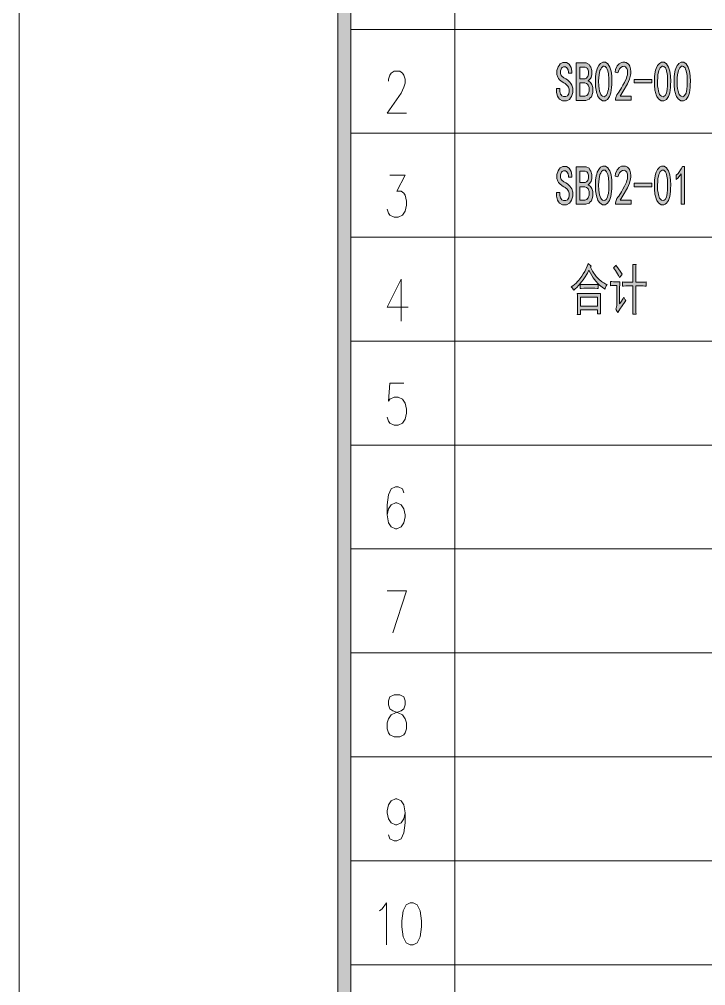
# Model space of a CAD drawing. Header units: millimetres. Extents: x 0 to 207, y 0 to 293.
# Drawn here: x 0 to 52, y 147.4 to 220.7 of the extents above; entities that cross this region are included whole.
import ezdxf

# ---------------------------------------------------------------- set-up
doc = ezdxf.new("R2010")
doc.units = ezdxf.units.MM

msp = doc.modelspace()

# ---------------------------------------------------------------- hatches: boundary and pattern name
h = msp.add_hatch(color=0)
h.dxf.hatch_style = 2
h.paths.add_polyline_path([(24.140583, 288.208861), (25.124833, 287.224611), (25.124833, 5.418667), (24.140583, 4.434417)])
h = msp.add_hatch(color=0)
h.dxf.hatch_style = 2
h.paths.add_polyline_path([(41.962917, 215.384944), (41.962917, 215.194444), (41.87825, 214.891056), (41.793583, 214.778167), (41.708917, 214.665278), (41.479611, 214.552389), (41.334972, 214.552389), (41.190333, 214.552389), (40.961028, 214.668806), (40.879889, 214.785222), (40.79875, 214.901639), (40.717611, 215.194444), (40.717611, 215.367306), (40.717611, 215.483722), (40.985722, 215.483722), (40.985722, 215.384944), (40.985722, 215.257944), (41.038639, 215.067444), (41.091556, 215.000417), (41.140944, 214.936917), (41.264417, 214.869889), (41.334972, 214.869889), (41.426694, 214.869889), (41.564278, 214.940444), (41.606611, 215.011), (41.652472, 215.081556), (41.694806, 215.250889), (41.694806, 215.349667), (41.694806, 215.434333), (41.641889, 215.586028), (41.588972, 215.656583), (41.539583, 215.727139), (41.387889, 215.857667), (41.289111, 215.914111), (41.148, 215.991722), (40.946917, 216.157528), (40.886944, 216.245722), (40.826972, 216.337444), (40.763472, 216.556167), (40.763472, 216.679639), (40.763472, 216.8525), (40.848139, 217.134722), (40.932806, 217.244083), (41.017472, 217.349917), (41.218556, 217.459278), (41.334972, 217.459278), (41.486667, 217.459278), (41.701861, 217.332278), (41.768889, 217.20175), (41.835917, 217.07475), (41.902944, 216.796056), (41.902944, 216.644361), (41.638361, 216.644361), (41.641889, 216.736083), (41.606611, 216.901889), (41.567806, 216.9795), (41.525472, 217.053583), (41.409056, 217.127667), (41.334972, 217.127667), (41.264417, 217.127667), (41.155056, 217.07475), (41.112722, 217.018306), (41.073917, 216.965389), (41.031583, 216.82075), (41.031583, 216.729028), (41.031583, 216.654944), (41.063333, 216.524417), (41.095083, 216.4715), (41.126833, 216.418583), (41.292639, 216.288056), (41.426694, 216.213972), (41.553694, 216.139889), (41.75125, 215.959972), (41.821806, 215.857667), (41.892361, 215.751833), (41.962917, 215.515472)])
h = msp.add_hatch(color=0)
h.paths.add_polyline_path([(43.472806, 215.434333), (43.472806, 215.194444), (43.381083, 214.859306), (43.285833, 214.771111), (43.194111, 214.679389), (42.954222, 214.587667), (42.809583, 214.587667), (42.231028, 214.587667), (42.231028, 217.427528), (42.834278, 217.427528), (42.978917, 217.427528), (43.197639, 217.318167), (43.268194, 217.208806), (43.342278, 217.102972), (43.416361, 216.845444), (43.416361, 216.697278), (43.416361, 216.545583), (43.366972, 216.326861), (43.317583, 216.256306), (43.268194, 216.18575), (43.165889, 216.0905), (43.112972, 216.065806), (43.183528, 216.041111), (43.307, 215.935278), (43.363444, 215.857667), (43.416361, 215.780056), (43.472806, 215.568389)])
h.paths.add_polyline_path([(43.194111, 215.434333), (43.194111, 215.568389), (43.134139, 215.751833), (43.070639, 215.808278), (43.010667, 215.861194), (42.873083, 215.914111), (42.799, 215.914111), (42.495611, 215.914111), (42.495611, 214.901639), (42.763722, 214.901639), (42.869556, 214.901639), (43.028306, 214.961611), (43.08475, 215.018056), (43.137667, 215.078028), (43.194111, 215.282639)])
h.paths.add_polyline_path([(43.14825, 216.697278), (43.14825, 216.803111), (43.102389, 216.961861), (43.060056, 217.01125), (43.017722, 217.060639), (42.908361, 217.110028), (42.844861, 217.110028), (42.495611, 217.110028), (42.495611, 216.231611), (42.834278, 216.231611), (42.897778, 216.231611), (43.007139, 216.284528), (43.053, 216.337444), (43.102389, 216.393889), (43.14825, 216.570278)])
h = msp.add_hatch(color=0)
h.paths.add_polyline_path([(43.695056, 216.189278), (43.698583, 216.408), (43.744444, 216.75725), (43.779722, 216.887778), (43.818528, 217.014778), (43.927889, 217.226444), (43.994917, 217.311111), (44.065472, 217.39225), (44.238333, 217.476917), (44.340639, 217.476917), (44.439417, 217.476917), (44.619333, 217.356972), (44.693417, 217.237028), (44.7675, 217.113556), (44.866278, 216.813694), (44.890972, 216.63025), (44.915667, 216.446806), (44.929778, 216.027), (44.919194, 215.790639), (44.912139, 215.554278), (44.852167, 215.16975), (44.802778, 215.018056), (44.753389, 214.869889), (44.605222, 214.66175), (44.506444, 214.605306), (44.407667, 214.545333), (44.210111, 214.559444), (44.111333, 214.63), (44.012556, 214.700556), (43.874972, 214.887528), (43.832639, 215.000417), (43.793833, 215.116833), (43.733861, 215.363778), (43.716222, 215.490778), (43.698583, 215.621306), (43.688, 215.970556)])
h.paths.add_polyline_path([(43.938472, 216.288056), (43.920833, 216.062278), (43.931417, 215.653056), (43.959639, 215.476667), (43.991389, 215.29675), (44.086639, 215.04275), (44.153667, 214.968667), (44.220694, 214.894583), (44.35475, 214.866361), (44.425306, 214.912222), (44.495861, 214.958083), (44.598167, 215.138), (44.629917, 215.275583), (44.661667, 215.413167), (44.693417, 215.713028), (44.693417, 215.875306), (44.693417, 216.034056), (44.686361, 216.330389), (44.675778, 216.464444), (44.668722, 216.594972), (44.615806, 216.838389), (44.569944, 216.944222), (44.527611, 217.053583), (44.411194, 217.166472), (44.340639, 217.17), (44.266556, 217.173528), (44.139556, 217.067694), (44.083111, 216.961861), (44.026667, 216.8525), (43.956111, 216.517361)])
h = msp.add_hatch(color=0)
h.dxf.hatch_style = 2
h.paths.add_polyline_path([(45.215528, 214.668806), (45.222583, 214.795806), (45.303722, 215.018056), (45.377806, 215.116833), (45.455417, 215.219139), (45.645917, 215.529583), (45.762333, 215.74125), (45.87875, 215.952917), (46.030444, 216.281), (46.065722, 216.397417), (46.101, 216.513833), (46.125694, 216.711389), (46.118639, 216.796056), (46.108056, 216.877194), (46.055139, 217.014778), (46.00575, 217.067694), (45.959889, 217.124139), (45.854056, 217.17), (45.790556, 217.159417), (45.730583, 217.152361), (45.614167, 217.085333), (45.557722, 217.028889), (45.504806, 216.968917), (45.420139, 216.796056), (45.391917, 216.679639), (45.169667, 216.729028), (45.215528, 216.919528), (45.335472, 217.198222), (45.409556, 217.286417), (45.480111, 217.371083), (45.652972, 217.466333), (45.75175, 217.476917), (45.808194, 217.483972), (45.914028, 217.480444), (45.959889, 217.466333), (46.00575, 217.45575), (46.104528, 217.395778), (46.153917, 217.349917), (46.203306, 217.307583), (46.284444, 217.17), (46.316194, 217.078278), (46.347944, 216.986556), (46.369111, 216.767833), (46.362056, 216.637306), (46.351472, 216.510306), (46.263278, 216.203389), (46.182139, 216.023472), (46.101, 215.843556), (45.787028, 215.282639), (45.554194, 214.901639), (46.390278, 214.901639), (46.390278, 214.605306), (45.215528, 214.605306)])
h = msp.add_hatch(color=0)
h.paths.add_polyline_path([(48.157694, 216.189278), (48.161222, 216.408), (48.207083, 216.75725), (48.245889, 216.887778), (48.281167, 217.014778), (48.390528, 217.226444), (48.461083, 217.311111), (48.528111, 217.39225), (48.700972, 217.476917), (48.803278, 217.476917), (48.905583, 217.476917), (49.081972, 217.356972), (49.156056, 217.237028), (49.233667, 217.113556), (49.332444, 216.813694), (49.353611, 216.63025), (49.378306, 216.446806), (49.392417, 216.027), (49.381833, 215.790639), (49.374778, 215.554278), (49.314806, 215.16975), (49.265417, 215.018056), (49.216028, 214.869889), (49.067861, 214.66175), (48.969083, 214.605306), (48.870306, 214.545333), (48.67275, 214.559444), (48.573972, 214.63), (48.475194, 214.700556), (48.337611, 214.887528), (48.295278, 215.000417), (48.256472, 215.116833), (48.1965, 215.363778), (48.178861, 215.490778), (48.161222, 215.621306), (48.150639, 215.970556)])
h.paths.add_polyline_path([(48.401111, 216.288056), (48.383472, 216.062278), (48.394056, 215.653056), (48.425806, 215.476667), (48.454028, 215.29675), (48.549278, 215.04275), (48.616306, 214.968667), (48.683333, 214.894583), (48.820917, 214.866361), (48.887944, 214.912222), (48.9585, 214.958083), (49.060806, 215.138), (49.092556, 215.275583), (49.124306, 215.413167), (49.156056, 215.713028), (49.156056, 215.875306), (49.156056, 216.034056), (49.149, 216.330389), (49.138417, 216.464444), (49.131361, 216.594972), (49.078444, 216.838389), (49.036111, 216.944222), (48.99025, 217.053583), (48.873833, 217.166472), (48.803278, 217.17), (48.729194, 217.173528), (48.602194, 217.067694), (48.54575, 216.961861), (48.492833, 216.8525), (48.41875, 216.517361)])
h = msp.add_hatch(color=0)
h.paths.add_polyline_path([(49.646417, 216.189278), (49.649944, 216.408), (49.695806, 216.75725), (49.731083, 216.887778), (49.769889, 217.014778), (49.875722, 217.226444), (49.946278, 217.311111), (50.016833, 217.39225), (50.189694, 217.476917), (50.288472, 217.476917), (50.390778, 217.476917), (50.570694, 217.356972), (50.644778, 217.237028), (50.718861, 217.113556), (50.817639, 216.813694), (50.842333, 216.63025), (50.867028, 216.446806), (50.881139, 216.027), (50.870556, 215.790639), (50.8635, 215.554278), (50.803528, 215.16975), (50.754139, 215.018056), (50.70475, 214.869889), (50.556583, 214.66175), (50.457806, 214.605306), (50.359028, 214.545333), (50.161472, 214.559444), (50.062694, 214.63), (49.963917, 214.700556), (49.826333, 214.887528), (49.784, 215.000417), (49.745194, 215.116833), (49.685222, 215.363778), (49.667583, 215.490778), (49.649944, 215.621306), (49.639361, 215.970556)])
h.paths.add_polyline_path([(49.889833, 216.288056), (49.872194, 216.062278), (49.882778, 215.653056), (49.911, 215.476667), (49.94275, 215.29675), (50.038, 215.04275), (50.105028, 214.968667), (50.172056, 214.894583), (50.306111, 214.866361), (50.376667, 214.912222), (50.447222, 214.958083), (50.549528, 215.138), (50.581278, 215.275583), (50.613028, 215.413167), (50.644778, 215.713028), (50.644778, 215.875306), (50.644778, 216.034056), (50.634194, 216.330389), (50.627139, 216.464444), (50.620083, 216.594972), (50.567167, 216.838389), (50.521306, 216.944222), (50.478972, 217.053583), (50.362556, 217.166472), (50.288472, 217.17), (50.217917, 217.173528), (50.090917, 217.067694), (50.034472, 216.961861), (49.978028, 216.8525), (49.907472, 216.517361)])
h = msp.add_hatch(color=0)
h.dxf.hatch_style = 2
h.paths.add_polyline_path([(47.949556, 215.914111), (46.623111, 215.914111), (46.623111, 216.182222), (47.949556, 216.182222)])
h = msp.add_hatch(color=0)
h.dxf.hatch_style = 2
h.paths.add_polyline_path([(41.962917, 207.500361), (41.962917, 207.309861), (41.87825, 207.006472), (41.793583, 206.893583), (41.708917, 206.784222), (41.479611, 206.671333), (41.334972, 206.671333), (41.190333, 206.671333), (40.961028, 206.78775), (40.879889, 206.904167), (40.79875, 207.020583), (40.717611, 207.309861), (40.717611, 207.48625), (40.717611, 207.602667), (40.985722, 207.602667), (40.985722, 207.500361), (40.985722, 207.376889), (41.038639, 207.186389), (41.091556, 207.119361), (41.140944, 207.052333), (41.264417, 206.985306), (41.334972, 206.985306), (41.426694, 206.985306), (41.564278, 207.055861), (41.606611, 207.126417), (41.652472, 207.196972), (41.694806, 207.369833), (41.694806, 207.468611), (41.694806, 207.54975), (41.641889, 207.704972), (41.588972, 207.775528), (41.539583, 207.846083), (41.387889, 207.973083), (41.289111, 208.033056), (41.148, 208.107139), (40.946917, 208.272944), (40.886944, 208.364667), (40.826972, 208.456389), (40.763472, 208.671583), (40.763472, 208.795056), (40.763472, 208.971444), (40.848139, 209.253667), (40.932806, 209.3595), (41.017472, 209.468861), (41.218556, 209.578222), (41.334972, 209.578222), (41.486667, 209.578222), (41.701861, 209.447694), (41.768889, 209.320694), (41.835917, 209.190167), (41.902944, 208.911472), (41.902944, 208.763306), (41.638361, 208.763306), (41.641889, 208.855028), (41.606611, 209.020833), (41.567806, 209.094917), (41.525472, 209.169), (41.409056, 209.243083), (41.334972, 209.243083), (41.264417, 209.243083), (41.155056, 209.190167), (41.112722, 209.13725), (41.073917, 209.084333), (41.031583, 208.936167), (41.031583, 208.847972), (41.031583, 208.770361), (41.063333, 208.643361), (41.095083, 208.590444), (41.126833, 208.534), (41.292639, 208.407), (41.426694, 208.332917), (41.553694, 208.255306), (41.75125, 208.078917), (41.821806, 207.973083), (41.892361, 207.870778), (41.962917, 207.634417)])
h = msp.add_hatch(color=0)
h.paths.add_polyline_path([(43.472806, 207.54975), (43.472806, 207.309861), (43.381083, 206.97825), (43.285833, 206.886528), (43.194111, 206.794806), (42.954222, 206.703083), (42.809583, 206.703083), (42.231028, 206.703083), (42.231028, 209.542944), (42.834278, 209.542944), (42.978917, 209.542944), (43.197639, 209.437111), (43.268194, 209.32775), (43.342278, 209.218389), (43.416361, 208.960861), (43.416361, 208.812694), (43.416361, 208.664528), (43.366972, 208.442278), (43.317583, 208.371722), (43.268194, 208.301167), (43.165889, 208.205917), (43.112972, 208.181222), (43.183528, 208.156528), (43.307, 208.054222), (43.363444, 207.973083), (43.416361, 207.895472), (43.472806, 207.683806)])
h.paths.add_polyline_path([(43.194111, 207.54975), (43.194111, 207.683806), (43.134139, 207.870778), (43.070639, 207.923694), (43.010667, 207.980139), (42.873083, 208.033056), (42.799, 208.033056), (42.495611, 208.033056), (42.495611, 207.020583), (42.763722, 207.020583), (42.869556, 207.020583), (43.028306, 207.077028), (43.08475, 207.137), (43.137667, 207.193444), (43.194111, 207.401583)])
h.paths.add_polyline_path([(43.14825, 208.812694), (43.14825, 208.922056), (43.102389, 209.077278), (43.060056, 209.130194), (43.017722, 209.179583), (42.908361, 209.228972), (42.844861, 209.228972), (42.495611, 209.228972), (42.495611, 208.347028), (42.834278, 208.347028), (42.897778, 208.347028), (43.007139, 208.403472), (43.053, 208.456389), (43.102389, 208.509306), (43.14825, 208.689222)])
h = msp.add_hatch(color=0)
h.paths.add_polyline_path([(43.695056, 208.308222), (43.698583, 208.526944), (43.744444, 208.876194), (43.779722, 209.003194), (43.818528, 209.133722), (43.927889, 209.345389), (43.994917, 209.426528), (44.065472, 209.511194), (44.238333, 209.592333), (44.340639, 209.592333), (44.439417, 209.592333), (44.619333, 209.472389), (44.693417, 209.352444), (44.7675, 209.2325), (44.866278, 208.929111), (44.890972, 208.745667), (44.915667, 208.56575), (44.929778, 208.145944), (44.919194, 207.909583), (44.912139, 207.673222), (44.852167, 207.285167), (44.802778, 207.137), (44.753389, 206.985306), (44.605222, 206.780694), (44.506444, 206.720722), (44.407667, 206.664278), (44.210111, 206.674861), (44.111333, 206.745417), (44.012556, 206.815972), (43.874972, 207.002944), (43.832639, 207.119361), (43.793833, 207.235778), (43.733861, 207.479194), (43.716222, 207.609722), (43.698583, 207.736722), (43.688, 208.085972)])
h.paths.add_polyline_path([(43.938472, 208.407), (43.920833, 208.177694), (43.931417, 207.772), (43.959639, 207.592083), (43.991389, 207.415694), (44.086639, 207.161694), (44.153667, 207.087611), (44.220694, 207.01), (44.35475, 206.981778), (44.425306, 207.027639), (44.495861, 207.0735), (44.598167, 207.256944), (44.629917, 207.394528), (44.661667, 207.532111), (44.693417, 207.828444), (44.693417, 207.990722), (44.693417, 208.153), (44.686361, 208.449333), (44.675778, 208.579861), (44.668722, 208.713917), (44.615806, 208.953806), (44.569944, 209.063167), (44.527611, 209.169), (44.411194, 209.281889), (44.340639, 209.285417), (44.266556, 209.288944), (44.139556, 209.186639), (44.083111, 209.077278), (44.026667, 208.971444), (43.956111, 208.636306)])
h = msp.add_hatch(color=0)
h.dxf.hatch_style = 2
h.paths.add_polyline_path([(45.215528, 206.78775), (45.222583, 206.911222), (45.303722, 207.137), (45.377806, 207.235778), (45.455417, 207.334556), (45.645917, 207.645), (45.762333, 207.856667), (45.87875, 208.068333), (46.030444, 208.396417), (46.065722, 208.512833), (46.101, 208.62925), (46.125694, 208.830333), (46.118639, 208.911472), (46.108056, 208.996139), (46.055139, 209.133722), (46.00575, 209.186639), (45.959889, 209.239556), (45.854056, 209.285417), (45.790556, 209.278361), (45.730583, 209.271306), (45.614167, 209.204278), (45.557722, 209.144306), (45.504806, 209.087861), (45.420139, 208.911472), (45.391917, 208.795056), (45.169667, 208.847972), (45.215528, 209.038472), (45.335472, 209.313639), (45.409556, 209.401833), (45.480111, 209.490028), (45.652972, 209.585278), (45.75175, 209.592333), (45.808194, 209.602917), (45.914028, 209.599389), (45.959889, 209.585278), (46.00575, 209.571167), (46.104528, 209.514722), (46.153917, 209.468861), (46.203306, 209.423), (46.284444, 209.285417), (46.316194, 209.193694), (46.347944, 209.101972), (46.369111, 208.88325), (46.362056, 208.75625), (46.351472, 208.625722), (46.263278, 208.318806), (46.182139, 208.138889), (46.101, 207.9625), (45.787028, 207.401583), (45.554194, 207.020583), (46.390278, 207.020583), (46.390278, 206.720722), (45.215528, 206.720722)])
h = msp.add_hatch(color=0)
h.paths.add_polyline_path([(48.157694, 208.308222), (48.161222, 208.526944), (48.207083, 208.876194), (48.245889, 209.003194), (48.281167, 209.133722), (48.390528, 209.345389), (48.461083, 209.426528), (48.528111, 209.511194), (48.700972, 209.592333), (48.803278, 209.592333), (48.905583, 209.592333), (49.081972, 209.472389), (49.156056, 209.352444), (49.233667, 209.2325), (49.332444, 208.929111), (49.353611, 208.745667), (49.378306, 208.56575), (49.392417, 208.145944), (49.381833, 207.909583), (49.374778, 207.673222), (49.314806, 207.285167), (49.265417, 207.137), (49.216028, 206.985306), (49.067861, 206.780694), (48.969083, 206.720722), (48.870306, 206.664278), (48.67275, 206.674861), (48.573972, 206.745417), (48.475194, 206.815972), (48.337611, 207.002944), (48.295278, 207.119361), (48.256472, 207.235778), (48.1965, 207.479194), (48.178861, 207.609722), (48.161222, 207.736722), (48.150639, 208.085972)])
h.paths.add_polyline_path([(48.401111, 208.407), (48.383472, 208.177694), (48.394056, 207.772), (48.425806, 207.592083), (48.454028, 207.415694), (48.549278, 207.161694), (48.616306, 207.087611), (48.683333, 207.01), (48.820917, 206.981778), (48.887944, 207.027639), (48.9585, 207.0735), (49.060806, 207.256944), (49.092556, 207.394528), (49.124306, 207.532111), (49.156056, 207.828444), (49.156056, 207.990722), (49.156056, 208.153), (49.149, 208.449333), (49.138417, 208.579861), (49.131361, 208.713917), (49.078444, 208.953806), (49.036111, 209.063167), (48.99025, 209.169), (48.873833, 209.281889), (48.803278, 209.285417), (48.729194, 209.288944), (48.602194, 209.186639), (48.54575, 209.077278), (48.492833, 208.971444), (48.41875, 208.636306)])
h = msp.add_hatch(color=0)
h.dxf.hatch_style = 2
h.paths.add_polyline_path([(50.189694, 209.013778), (50.115611, 208.904417), (49.925111, 208.696278), (49.808694, 208.5975), (49.808694, 208.911472), (49.953333, 209.052583), (50.189694, 209.387722), (50.284944, 209.578222), (50.422528, 209.578222), (50.422528, 206.720722), (50.189694, 206.720722)])
h = msp.add_hatch(color=0)
h.dxf.hatch_style = 2
h.paths.add_polyline_path([(47.949556, 208.033056), (46.623111, 208.033056), (46.623111, 208.297639), (47.949556, 208.297639)])
h = msp.add_hatch(color=0)
h.dxf.hatch_style = 2
h.paths.add_polyline_path([(43.296417, 201.926472), (43.46575, 201.637194), (43.737389, 201.238556), (43.843222, 201.129194), (43.945528, 201.023361), (44.139556, 200.854028), (44.22775, 200.797583), (44.312417, 200.741139), (44.48175, 200.649417), (44.562889, 200.614139), (44.506444, 200.522417), (44.428833, 200.349556), (44.411194, 200.264889), (44.294778, 200.3425), (44.086639, 200.497722), (43.994917, 200.582389), (43.899667, 200.663528), (43.712694, 200.875194), (43.617444, 201.005722), (43.518667, 201.132722), (43.303472, 201.4855), (43.18, 201.711278), (43.070639, 201.4855), (42.851917, 201.118611), (42.742556, 200.970444), (42.636722, 200.825806), (42.453278, 200.600028), (42.379194, 200.515361), (42.301583, 200.430694), (42.13225, 200.264889), (42.040528, 200.18375), (42.029944, 200.2155), (41.934694, 200.349556), (41.853556, 200.448333), (41.977028, 200.533), (42.209861, 200.730556), (42.319222, 200.846972), (42.428583, 200.963389), (42.650833, 201.259722), (42.760194, 201.436111), (42.873083, 201.616028), (43.053, 202.000556), (43.123556, 202.208694), (43.187056, 202.15225), (43.303472, 202.060528), (43.352861, 202.02525)])
h = msp.add_hatch(color=0)
h.dxf.hatch_style = 2
h.paths.add_polyline_path([(45.236694, 202.092278), (45.314306, 201.986444), (45.550667, 201.637194), (45.712944, 201.393778), (45.660028, 201.330278), (45.56125, 201.203278), (45.515389, 201.146833), (45.441306, 201.305583), (45.215528, 201.676), (45.063833, 201.894722), (45.102639, 201.933528), (45.190833, 202.035833)])
h = msp.add_hatch(color=0)
h.dxf.hatch_style = 2
h.paths.add_polyline_path([(46.527861, 200.797583), (46.527861, 201.626611), (46.527861, 201.792417), (46.520806, 202.049944), (46.517278, 202.141667), (46.760694, 202.141667), (46.753639, 202.035833), (46.746583, 201.845333), (46.746583, 201.760667), (46.746583, 200.797583), (47.226361, 200.797583), (47.293389, 200.797583), (47.445083, 200.804639), (47.526222, 200.815222), (47.526222, 200.497722), (47.438028, 200.508306), (47.293389, 200.515361), (47.236944, 200.515361), (46.746583, 200.515361), (46.746583, 198.853778), (46.746583, 198.755), (46.753639, 198.515111), (46.760694, 198.374), (46.517278, 198.374), (46.520806, 198.515111), (46.527861, 198.747944), (46.527861, 198.839667), (46.527861, 200.515361), (46.072778, 200.515361), (45.988111, 200.515361), (45.811722, 200.508306), (45.727056, 200.497722), (45.727056, 200.815222), (45.811722, 200.804639), (45.974, 200.797583), (46.051611, 200.797583)])
h = msp.add_hatch(color=0)
h.dxf.hatch_style = 2
h.paths.add_polyline_path([(45.5295, 200.829333), (45.522444, 200.674111), (45.515389, 200.3425), (45.515389, 200.166111), (45.515389, 199.153639), (45.614167, 199.29475), (45.772917, 199.552278), (45.829361, 199.668694), (45.864639, 199.601667), (45.945778, 199.467611), (45.991639, 199.404111), (45.667083, 198.938444), (45.593, 198.829083), (45.444833, 198.613889), (45.377806, 198.504528), (45.335472, 198.582139), (45.261389, 198.712667), (45.226111, 198.772639), (45.264917, 198.839667), (45.300194, 199.037222), (45.296667, 199.171278), (45.296667, 200.547111), (45.137917, 200.547111), (44.905083, 200.540056), (44.831, 200.533), (44.831, 200.846972), (44.922722, 200.839917), (45.049722, 200.829333), (45.085, 200.829333)])
h = msp.add_hatch(color=0)
h.dxf.hatch_style = 2
h.paths.add_polyline_path([(43.550417, 200.614139), (43.645667, 200.614139), (43.807944, 200.624722), (43.8785, 200.631778), (43.8785, 200.317806), (43.800889, 200.324861), (43.645667, 200.331917), (43.564528, 200.331917), (42.911889, 200.331917), (42.791944, 200.331917), (42.594389, 200.324861), (42.516778, 200.317806), (42.516778, 200.631778), (42.626139, 200.624722), (42.823694, 200.614139), (42.911889, 200.614139)])
h = msp.add_hatch(color=0)
h.paths.add_polyline_path([(44.076056, 199.933278), (44.069, 199.852139), (44.061944, 199.467611), (44.061944, 199.171278), (44.061944, 198.871417), (44.069, 198.479833), (44.076056, 198.391639), (43.829111, 198.391639), (43.829111, 198.705611), (42.541472, 198.705611), (42.541472, 198.338722), (42.308639, 198.338722), (42.315694, 198.441028), (42.319222, 198.822028), (42.319222, 199.10425), (42.319222, 199.393528), (42.315694, 199.809806), (42.308639, 199.933278)])
h.paths.add_polyline_path([(43.829111, 198.970194), (43.829111, 199.668694), (42.541472, 199.668694), (42.541472, 198.970194)])

# ---------------------------------------------------------------- linework, layer by layer
at = {"color": 0, "lineweight": 0}
for points in [[(0, 0), (206.918278, 0), (206.918278, 292.643278), (0, 292.643278)], [(24.140583, 288.208861), (25.124833, 287.224611), (25.124833, 5.418667), (24.140583, 4.434417)], [(41.962917, 215.384944), (41.962917, 215.194444), (41.87825, 214.891056), (41.793583, 214.778167), (41.708917, 214.665278), (41.479611, 214.552389), (41.334972, 214.552389), (41.190333, 214.552389), (40.961028, 214.668806), (40.879889, 214.785222), (40.79875, 214.901639), (40.717611, 215.194444), (40.717611, 215.367306), (40.717611, 215.483722), (40.985722, 215.483722), (40.985722, 215.384944), (40.985722, 215.257944), (41.038639, 215.067444), (41.091556, 215.000417), (41.140944, 214.936917), (41.264417, 214.869889), (41.334972, 214.869889), (41.426694, 214.869889), (41.564278, 214.940444), (41.606611, 215.011), (41.652472, 215.081556), (41.694806, 215.250889), (41.694806, 215.349667), (41.694806, 215.434333), (41.641889, 215.586028), (41.588972, 215.656583), (41.539583, 215.727139), (41.387889, 215.857667), (41.289111, 215.914111), (41.148, 215.991722), (40.946917, 216.157528), (40.886944, 216.245722), (40.826972, 216.337444), (40.763472, 216.556167), (40.763472, 216.679639), (40.763472, 216.8525), (40.848139, 217.134722), (40.932806, 217.244083), (41.017472, 217.349917), (41.218556, 217.459278), (41.334972, 217.459278), (41.486667, 217.459278), (41.701861, 217.332278), (41.768889, 217.20175), (41.835917, 217.07475), (41.902944, 216.796056), (41.902944, 216.644361), (41.638361, 216.644361), (41.641889, 216.736083), (41.606611, 216.901889), (41.567806, 216.9795), (41.525472, 217.053583), (41.409056, 217.127667), (41.334972, 217.127667), (41.264417, 217.127667), (41.155056, 217.07475), (41.112722, 217.018306), (41.073917, 216.965389), (41.031583, 216.82075), (41.031583, 216.729028), (41.031583, 216.654944), (41.063333, 216.524417), (41.095083, 216.4715), (41.126833, 216.418583), (41.292639, 216.288056), (41.426694, 216.213972), (41.553694, 216.139889), (41.75125, 215.959972), (41.821806, 215.857667), (41.892361, 215.751833), (41.962917, 215.515472)], [(43.472806, 215.434333), (43.472806, 215.194444), (43.381083, 214.859306), (43.285833, 214.771111), (43.194111, 214.679389), (42.954222, 214.587667), (42.809583, 214.587667), (42.231028, 214.587667), (42.231028, 217.427528), (42.834278, 217.427528), (42.978917, 217.427528), (43.197639, 217.318167), (43.268194, 217.208806), (43.342278, 217.102972), (43.416361, 216.845444), (43.416361, 216.697278), (43.416361, 216.545583), (43.366972, 216.326861), (43.317583, 216.256306), (43.268194, 216.18575), (43.165889, 216.0905), (43.112972, 216.065806), (43.183528, 216.041111), (43.307, 215.935278), (43.363444, 215.857667), (43.416361, 215.780056), (43.472806, 215.568389)], [(43.14825, 216.697278), (43.14825, 216.803111), (43.102389, 216.961861), (43.060056, 217.01125), (43.017722, 217.060639), (42.908361, 217.110028), (42.844861, 217.110028), (42.495611, 217.110028), (42.495611, 216.231611), (42.834278, 216.231611), (42.897778, 216.231611), (43.007139, 216.284528), (43.053, 216.337444), (43.102389, 216.393889), (43.14825, 216.570278)], [(43.695056, 216.189278), (43.698583, 216.408), (43.744444, 216.75725), (43.779722, 216.887778), (43.818528, 217.014778), (43.927889, 217.226444), (43.994917, 217.311111), (44.065472, 217.39225), (44.238333, 217.476917), (44.340639, 217.476917), (44.439417, 217.476917), (44.619333, 217.356972), (44.693417, 217.237028), (44.7675, 217.113556), (44.866278, 216.813694), (44.890972, 216.63025), (44.915667, 216.446806), (44.929778, 216.027), (44.919194, 215.790639), (44.912139, 215.554278), (44.852167, 215.16975), (44.802778, 215.018056), (44.753389, 214.869889), (44.605222, 214.66175), (44.506444, 214.605306), (44.407667, 214.545333), (44.210111, 214.559444), (44.111333, 214.63), (44.012556, 214.700556), (43.874972, 214.887528), (43.832639, 215.000417), (43.793833, 215.116833), (43.733861, 215.363778), (43.716222, 215.490778), (43.698583, 215.621306), (43.688, 215.970556)], [(43.938472, 216.288056), (43.920833, 216.062278), (43.931417, 215.653056), (43.959639, 215.476667), (43.991389, 215.29675), (44.086639, 215.04275), (44.153667, 214.968667), (44.220694, 214.894583), (44.35475, 214.866361), (44.425306, 214.912222), (44.495861, 214.958083), (44.598167, 215.138), (44.629917, 215.275583), (44.661667, 215.413167), (44.693417, 215.713028), (44.693417, 215.875306), (44.693417, 216.034056), (44.686361, 216.330389), (44.675778, 216.464444), (44.668722, 216.594972), (44.615806, 216.838389), (44.569944, 216.944222), (44.527611, 217.053583), (44.411194, 217.166472), (44.340639, 217.17), (44.266556, 217.173528), (44.139556, 217.067694), (44.083111, 216.961861), (44.026667, 216.8525), (43.956111, 216.517361)], [(45.215528, 214.668806), (45.222583, 214.795806), (45.303722, 215.018056), (45.377806, 215.116833), (45.455417, 215.219139), (45.645917, 215.529583), (45.762333, 215.74125), (45.87875, 215.952917), (46.030444, 216.281), (46.065722, 216.397417), (46.101, 216.513833), (46.125694, 216.711389), (46.118639, 216.796056), (46.108056, 216.877194), (46.055139, 217.014778), (46.00575, 217.067694), (45.959889, 217.124139), (45.854056, 217.17), (45.790556, 217.159417), (45.730583, 217.152361), (45.614167, 217.085333), (45.557722, 217.028889), (45.504806, 216.968917), (45.420139, 216.796056), (45.391917, 216.679639), (45.169667, 216.729028), (45.215528, 216.919528), (45.335472, 217.198222), (45.409556, 217.286417), (45.480111, 217.371083), (45.652972, 217.466333), (45.75175, 217.476917), (45.808194, 217.483972), (45.914028, 217.480444), (45.959889, 217.466333), (46.00575, 217.45575), (46.104528, 217.395778), (46.153917, 217.349917), (46.203306, 217.307583), (46.284444, 217.17), (46.316194, 217.078278), (46.347944, 216.986556), (46.369111, 216.767833), (46.362056, 216.637306), (46.351472, 216.510306), (46.263278, 216.203389), (46.182139, 216.023472), (46.101, 215.843556), (45.787028, 215.282639), (45.554194, 214.901639), (46.390278, 214.901639), (46.390278, 214.605306), (45.215528, 214.605306)], [(48.157694, 216.189278), (48.161222, 216.408), (48.207083, 216.75725), (48.245889, 216.887778), (48.281167, 217.014778), (48.390528, 217.226444), (48.461083, 217.311111), (48.528111, 217.39225), (48.700972, 217.476917), (48.803278, 217.476917), (48.905583, 217.476917), (49.081972, 217.356972), (49.156056, 217.237028), (49.233667, 217.113556), (49.332444, 216.813694), (49.353611, 216.63025), (49.378306, 216.446806), (49.392417, 216.027), (49.381833, 215.790639), (49.374778, 215.554278), (49.314806, 215.16975), (49.265417, 215.018056), (49.216028, 214.869889), (49.067861, 214.66175), (48.969083, 214.605306), (48.870306, 214.545333), (48.67275, 214.559444), (48.573972, 214.63), (48.475194, 214.700556), (48.337611, 214.887528), (48.295278, 215.000417), (48.256472, 215.116833), (48.1965, 215.363778), (48.178861, 215.490778), (48.161222, 215.621306), (48.150639, 215.970556)], [(48.401111, 216.288056), (48.383472, 216.062278), (48.394056, 215.653056), (48.425806, 215.476667), (48.454028, 215.29675), (48.549278, 215.04275), (48.616306, 214.968667), (48.683333, 214.894583), (48.820917, 214.866361), (48.887944, 214.912222), (48.9585, 214.958083), (49.060806, 215.138), (49.092556, 215.275583), (49.124306, 215.413167), (49.156056, 215.713028), (49.156056, 215.875306), (49.156056, 216.034056), (49.149, 216.330389), (49.138417, 216.464444), (49.131361, 216.594972), (49.078444, 216.838389), (49.036111, 216.944222), (48.99025, 217.053583), (48.873833, 217.166472), (48.803278, 217.17), (48.729194, 217.173528), (48.602194, 217.067694), (48.54575, 216.961861), (48.492833, 216.8525), (48.41875, 216.517361)], [(49.646417, 216.189278), (49.649944, 216.408), (49.695806, 216.75725), (49.731083, 216.887778), (49.769889, 217.014778), (49.875722, 217.226444), (49.946278, 217.311111), (50.016833, 217.39225), (50.189694, 217.476917), (50.288472, 217.476917), (50.390778, 217.476917), (50.570694, 217.356972), (50.644778, 217.237028), (50.718861, 217.113556), (50.817639, 216.813694), (50.842333, 216.63025), (50.867028, 216.446806), (50.881139, 216.027), (50.870556, 215.790639), (50.8635, 215.554278), (50.803528, 215.16975), (50.754139, 215.018056), (50.70475, 214.869889), (50.556583, 214.66175), (50.457806, 214.605306), (50.359028, 214.545333), (50.161472, 214.559444), (50.062694, 214.63), (49.963917, 214.700556), (49.826333, 214.887528), (49.784, 215.000417), (49.745194, 215.116833), (49.685222, 215.363778), (49.667583, 215.490778), (49.649944, 215.621306), (49.639361, 215.970556)], [(49.889833, 216.288056), (49.872194, 216.062278), (49.882778, 215.653056), (49.911, 215.476667), (49.94275, 215.29675), (50.038, 215.04275), (50.105028, 214.968667), (50.172056, 214.894583), (50.306111, 214.866361), (50.376667, 214.912222), (50.447222, 214.958083), (50.549528, 215.138), (50.581278, 215.275583), (50.613028, 215.413167), (50.644778, 215.713028), (50.644778, 215.875306), (50.644778, 216.034056), (50.634194, 216.330389), (50.627139, 216.464444), (50.620083, 216.594972), (50.567167, 216.838389), (50.521306, 216.944222), (50.478972, 217.053583), (50.362556, 217.166472), (50.288472, 217.17), (50.217917, 217.173528), (50.090917, 217.067694), (50.034472, 216.961861), (49.978028, 216.8525), (49.907472, 216.517361)], [(43.194111, 215.434333), (43.194111, 215.568389), (43.134139, 215.751833), (43.070639, 215.808278), (43.010667, 215.861194), (42.873083, 215.914111), (42.799, 215.914111), (42.495611, 215.914111), (42.495611, 214.901639), (42.763722, 214.901639), (42.869556, 214.901639), (43.028306, 214.961611), (43.08475, 215.018056), (43.137667, 215.078028), (43.194111, 215.282639)], [(47.949556, 215.914111), (46.623111, 215.914111), (46.623111, 216.182222), (47.949556, 216.182222)], [(41.962917, 207.500361), (41.962917, 207.309861), (41.87825, 207.006472), (41.793583, 206.893583), (41.708917, 206.784222), (41.479611, 206.671333), (41.334972, 206.671333), (41.190333, 206.671333), (40.961028, 206.78775), (40.879889, 206.904167), (40.79875, 207.020583), (40.717611, 207.309861), (40.717611, 207.48625), (40.717611, 207.602667), (40.985722, 207.602667), (40.985722, 207.500361), (40.985722, 207.376889), (41.038639, 207.186389), (41.091556, 207.119361), (41.140944, 207.052333), (41.264417, 206.985306), (41.334972, 206.985306), (41.426694, 206.985306), (41.564278, 207.055861), (41.606611, 207.126417), (41.652472, 207.196972), (41.694806, 207.369833), (41.694806, 207.468611), (41.694806, 207.54975), (41.641889, 207.704972), (41.588972, 207.775528), (41.539583, 207.846083), (41.387889, 207.973083), (41.289111, 208.033056), (41.148, 208.107139), (40.946917, 208.272944), (40.886944, 208.364667), (40.826972, 208.456389), (40.763472, 208.671583), (40.763472, 208.795056), (40.763472, 208.971444), (40.848139, 209.253667), (40.932806, 209.3595), (41.017472, 209.468861), (41.218556, 209.578222), (41.334972, 209.578222), (41.486667, 209.578222), (41.701861, 209.447694), (41.768889, 209.320694), (41.835917, 209.190167), (41.902944, 208.911472), (41.902944, 208.763306), (41.638361, 208.763306), (41.641889, 208.855028), (41.606611, 209.020833), (41.567806, 209.094917), (41.525472, 209.169), (41.409056, 209.243083), (41.334972, 209.243083), (41.264417, 209.243083), (41.155056, 209.190167), (41.112722, 209.13725), (41.073917, 209.084333), (41.031583, 208.936167), (41.031583, 208.847972), (41.031583, 208.770361), (41.063333, 208.643361), (41.095083, 208.590444), (41.126833, 208.534), (41.292639, 208.407), (41.426694, 208.332917), (41.553694, 208.255306), (41.75125, 208.078917), (41.821806, 207.973083), (41.892361, 207.870778), (41.962917, 207.634417)], [(43.472806, 207.54975), (43.472806, 207.309861), (43.381083, 206.97825), (43.285833, 206.886528), (43.194111, 206.794806), (42.954222, 206.703083), (42.809583, 206.703083), (42.231028, 206.703083), (42.231028, 209.542944), (42.834278, 209.542944), (42.978917, 209.542944), (43.197639, 209.437111), (43.268194, 209.32775), (43.342278, 209.218389), (43.416361, 208.960861), (43.416361, 208.812694), (43.416361, 208.664528), (43.366972, 208.442278), (43.317583, 208.371722), (43.268194, 208.301167), (43.165889, 208.205917), (43.112972, 208.181222), (43.183528, 208.156528), (43.307, 208.054222), (43.363444, 207.973083), (43.416361, 207.895472), (43.472806, 207.683806)], [(43.14825, 208.812694), (43.14825, 208.922056), (43.102389, 209.077278), (43.060056, 209.130194), (43.017722, 209.179583), (42.908361, 209.228972), (42.844861, 209.228972), (42.495611, 209.228972), (42.495611, 208.347028), (42.834278, 208.347028), (42.897778, 208.347028), (43.007139, 208.403472), (43.053, 208.456389), (43.102389, 208.509306), (43.14825, 208.689222)], [(43.695056, 208.308222), (43.698583, 208.526944), (43.744444, 208.876194), (43.779722, 209.003194), (43.818528, 209.133722), (43.927889, 209.345389), (43.994917, 209.426528), (44.065472, 209.511194), (44.238333, 209.592333), (44.340639, 209.592333), (44.439417, 209.592333), (44.619333, 209.472389), (44.693417, 209.352444), (44.7675, 209.2325), (44.866278, 208.929111), (44.890972, 208.745667), (44.915667, 208.56575), (44.929778, 208.145944), (44.919194, 207.909583), (44.912139, 207.673222), (44.852167, 207.285167), (44.802778, 207.137), (44.753389, 206.985306), (44.605222, 206.780694), (44.506444, 206.720722), (44.407667, 206.664278), (44.210111, 206.674861), (44.111333, 206.745417), (44.012556, 206.815972), (43.874972, 207.002944), (43.832639, 207.119361), (43.793833, 207.235778), (43.733861, 207.479194), (43.716222, 207.609722), (43.698583, 207.736722), (43.688, 208.085972)], [(43.938472, 208.407), (43.920833, 208.177694), (43.931417, 207.772), (43.959639, 207.592083), (43.991389, 207.415694), (44.086639, 207.161694), (44.153667, 207.087611), (44.220694, 207.01), (44.35475, 206.981778), (44.425306, 207.027639), (44.495861, 207.0735), (44.598167, 207.256944), (44.629917, 207.394528), (44.661667, 207.532111), (44.693417, 207.828444), (44.693417, 207.990722), (44.693417, 208.153), (44.686361, 208.449333), (44.675778, 208.579861), (44.668722, 208.713917), (44.615806, 208.953806), (44.569944, 209.063167), (44.527611, 209.169), (44.411194, 209.281889), (44.340639, 209.285417), (44.266556, 209.288944), (44.139556, 209.186639), (44.083111, 209.077278), (44.026667, 208.971444), (43.956111, 208.636306)], [(45.215528, 206.78775), (45.222583, 206.911222), (45.303722, 207.137), (45.377806, 207.235778), (45.455417, 207.334556), (45.645917, 207.645), (45.762333, 207.856667), (45.87875, 208.068333), (46.030444, 208.396417), (46.065722, 208.512833), (46.101, 208.62925), (46.125694, 208.830333), (46.118639, 208.911472), (46.108056, 208.996139), (46.055139, 209.133722), (46.00575, 209.186639), (45.959889, 209.239556), (45.854056, 209.285417), (45.790556, 209.278361), (45.730583, 209.271306), (45.614167, 209.204278), (45.557722, 209.144306), (45.504806, 209.087861), (45.420139, 208.911472), (45.391917, 208.795056), (45.169667, 208.847972), (45.215528, 209.038472), (45.335472, 209.313639), (45.409556, 209.401833), (45.480111, 209.490028), (45.652972, 209.585278), (45.75175, 209.592333), (45.808194, 209.602917), (45.914028, 209.599389), (45.959889, 209.585278), (46.00575, 209.571167), (46.104528, 209.514722), (46.153917, 209.468861), (46.203306, 209.423), (46.284444, 209.285417), (46.316194, 209.193694), (46.347944, 209.101972), (46.369111, 208.88325), (46.362056, 208.75625), (46.351472, 208.625722), (46.263278, 208.318806), (46.182139, 208.138889), (46.101, 207.9625), (45.787028, 207.401583), (45.554194, 207.020583), (46.390278, 207.020583), (46.390278, 206.720722), (45.215528, 206.720722)], [(48.157694, 208.308222), (48.161222, 208.526944), (48.207083, 208.876194), (48.245889, 209.003194), (48.281167, 209.133722), (48.390528, 209.345389), (48.461083, 209.426528), (48.528111, 209.511194), (48.700972, 209.592333), (48.803278, 209.592333), (48.905583, 209.592333), (49.081972, 209.472389), (49.156056, 209.352444), (49.233667, 209.2325), (49.332444, 208.929111), (49.353611, 208.745667), (49.378306, 208.56575), (49.392417, 208.145944), (49.381833, 207.909583), (49.374778, 207.673222), (49.314806, 207.285167), (49.265417, 207.137), (49.216028, 206.985306), (49.067861, 206.780694), (48.969083, 206.720722), (48.870306, 206.664278), (48.67275, 206.674861), (48.573972, 206.745417), (48.475194, 206.815972), (48.337611, 207.002944), (48.295278, 207.119361), (48.256472, 207.235778), (48.1965, 207.479194), (48.178861, 207.609722), (48.161222, 207.736722), (48.150639, 208.085972)], [(48.401111, 208.407), (48.383472, 208.177694), (48.394056, 207.772), (48.425806, 207.592083), (48.454028, 207.415694), (48.549278, 207.161694), (48.616306, 207.087611), (48.683333, 207.01), (48.820917, 206.981778), (48.887944, 207.027639), (48.9585, 207.0735), (49.060806, 207.256944), (49.092556, 207.394528), (49.124306, 207.532111), (49.156056, 207.828444), (49.156056, 207.990722), (49.156056, 208.153), (49.149, 208.449333), (49.138417, 208.579861), (49.131361, 208.713917), (49.078444, 208.953806), (49.036111, 209.063167), (48.99025, 209.169), (48.873833, 209.281889), (48.803278, 209.285417), (48.729194, 209.288944), (48.602194, 209.186639), (48.54575, 209.077278), (48.492833, 208.971444), (48.41875, 208.636306)], [(50.189694, 209.013778), (50.115611, 208.904417), (49.925111, 208.696278), (49.808694, 208.5975), (49.808694, 208.911472), (49.953333, 209.052583), (50.189694, 209.387722), (50.284944, 209.578222), (50.422528, 209.578222), (50.422528, 206.720722), (50.189694, 206.720722)], [(47.949556, 208.033056), (46.623111, 208.033056), (46.623111, 208.297639), (47.949556, 208.297639)], [(43.194111, 207.54975), (43.194111, 207.683806), (43.134139, 207.870778), (43.070639, 207.923694), (43.010667, 207.980139), (42.873083, 208.033056), (42.799, 208.033056), (42.495611, 208.033056), (42.495611, 207.020583), (42.763722, 207.020583), (42.869556, 207.020583), (43.028306, 207.077028), (43.08475, 207.137), (43.137667, 207.193444), (43.194111, 207.401583)], [(43.296417, 201.926472), (43.46575, 201.637194), (43.737389, 201.238556), (43.843222, 201.129194), (43.945528, 201.023361), (44.139556, 200.854028), (44.22775, 200.797583), (44.312417, 200.741139), (44.48175, 200.649417), (44.562889, 200.614139), (44.506444, 200.522417), (44.428833, 200.349556), (44.411194, 200.264889), (44.294778, 200.3425), (44.086639, 200.497722), (43.994917, 200.582389), (43.899667, 200.663528), (43.712694, 200.875194), (43.617444, 201.005722), (43.518667, 201.132722), (43.303472, 201.4855), (43.18, 201.711278), (43.070639, 201.4855), (42.851917, 201.118611), (42.742556, 200.970444), (42.636722, 200.825806), (42.453278, 200.600028), (42.379194, 200.515361), (42.301583, 200.430694), (42.13225, 200.264889), (42.040528, 200.18375), (42.029944, 200.2155), (41.934694, 200.349556), (41.853556, 200.448333), (41.977028, 200.533), (42.209861, 200.730556), (42.319222, 200.846972), (42.428583, 200.963389), (42.650833, 201.259722), (42.760194, 201.436111), (42.873083, 201.616028), (43.053, 202.000556), (43.123556, 202.208694), (43.187056, 202.15225), (43.303472, 202.060528), (43.352861, 202.02525)], [(45.236694, 202.092278), (45.314306, 201.986444), (45.550667, 201.637194), (45.712944, 201.393778), (45.660028, 201.330278), (45.56125, 201.203278), (45.515389, 201.146833), (45.441306, 201.305583), (45.215528, 201.676), (45.063833, 201.894722), (45.102639, 201.933528), (45.190833, 202.035833)], [(46.527861, 200.797583), (46.527861, 201.626611), (46.527861, 201.792417), (46.520806, 202.049944), (46.517278, 202.141667), (46.760694, 202.141667), (46.753639, 202.035833), (46.746583, 201.845333), (46.746583, 201.760667), (46.746583, 200.797583), (47.226361, 200.797583), (47.293389, 200.797583), (47.445083, 200.804639), (47.526222, 200.815222), (47.526222, 200.497722), (47.438028, 200.508306), (47.293389, 200.515361), (47.236944, 200.515361), (46.746583, 200.515361), (46.746583, 198.853778), (46.746583, 198.755), (46.753639, 198.515111), (46.760694, 198.374), (46.517278, 198.374), (46.520806, 198.515111), (46.527861, 198.747944), (46.527861, 198.839667), (46.527861, 200.515361), (46.072778, 200.515361), (45.988111, 200.515361), (45.811722, 200.508306), (45.727056, 200.497722), (45.727056, 200.815222), (45.811722, 200.804639), (45.974, 200.797583), (46.051611, 200.797583)], [(45.5295, 200.829333), (45.522444, 200.674111), (45.515389, 200.3425), (45.515389, 200.166111), (45.515389, 199.153639), (45.614167, 199.29475), (45.772917, 199.552278), (45.829361, 199.668694), (45.864639, 199.601667), (45.945778, 199.467611), (45.991639, 199.404111), (45.667083, 198.938444), (45.593, 198.829083), (45.444833, 198.613889), (45.377806, 198.504528), (45.335472, 198.582139), (45.261389, 198.712667), (45.226111, 198.772639), (45.264917, 198.839667), (45.300194, 199.037222), (45.296667, 199.171278), (45.296667, 200.547111), (45.137917, 200.547111), (44.905083, 200.540056), (44.831, 200.533), (44.831, 200.846972), (44.922722, 200.839917), (45.049722, 200.829333), (45.085, 200.829333)], [(43.550417, 200.614139), (43.645667, 200.614139), (43.807944, 200.624722), (43.8785, 200.631778), (43.8785, 200.317806), (43.800889, 200.324861), (43.645667, 200.331917), (43.564528, 200.331917), (42.911889, 200.331917), (42.791944, 200.331917), (42.594389, 200.324861), (42.516778, 200.317806), (42.516778, 200.631778), (42.626139, 200.624722), (42.823694, 200.614139), (42.911889, 200.614139)], [(44.076056, 199.933278), (44.069, 199.852139), (44.061944, 199.467611), (44.061944, 199.171278), (44.061944, 198.871417), (44.069, 198.479833), (44.076056, 198.391639), (43.829111, 198.391639), (43.829111, 198.705611), (42.541472, 198.705611), (42.541472, 198.338722), (42.308639, 198.338722), (42.315694, 198.441028), (42.319222, 198.822028), (42.319222, 199.10425), (42.319222, 199.393528), (42.315694, 199.809806), (42.308639, 199.933278)], [(43.829111, 198.970194), (43.829111, 199.668694), (42.541472, 199.668694), (42.541472, 198.970194)], [(28.41625, 169.499139), (28.095222, 169.347444), (27.989389, 169.044056), (27.989389, 168.740667), (28.095222, 168.437278), (28.310417, 168.285583), (28.73375, 168.133889), (29.05125, 167.982194), (29.262917, 167.678806), (29.36875, 167.378944), (29.36875, 166.923861), (29.262917, 166.620472), (29.157083, 166.468778), (28.839583, 166.317083), (28.41625, 166.317083), (28.095222, 166.468778), (27.989389, 166.620472), (27.883556, 166.923861), (27.883556, 167.378944), (27.989389, 167.678806), (28.201056, 167.982194), (28.522083, 168.133889), (28.945417, 168.285583), (29.157083, 168.437278), (29.262917, 168.740667), (29.262917, 169.044056), (29.157083, 169.347444), (28.839583, 169.499139)], [(29.640389, 153.7335), (29.322889, 153.581806), (29.111222, 153.126722), (29.005389, 152.36825), (29.005389, 151.916694), (29.111222, 151.158222), (29.322889, 150.703139), (29.640389, 150.551444), (29.852056, 150.551444), (30.169556, 150.703139), (30.38475, 151.158222), (30.490583, 151.916694), (30.490583, 152.36825), (30.38475, 153.126722), (30.169556, 153.581806), (29.852056, 153.7335)]]:
    msp.add_lwpolyline(points, close=True, dxfattribs=at)
for points in [[(33.009417, 242.637028), (33.009417, 15.889111)], [(25.124833, 219.974583), (201.9935, 219.974583)], [(27.989389, 216.037583), (27.989389, 216.189278), (28.095222, 216.492667), (28.201056, 216.644361), (28.41625, 216.796056), (28.839583, 216.796056), (29.05125, 216.644361), (29.157083, 216.492667), (29.262917, 216.189278), (29.262917, 215.885889), (29.157083, 215.5825), (28.945417, 215.127417), (27.883556, 213.610472), (29.36875, 213.610472)], [(25.124833, 212.093528), (201.9935, 212.093528)], [(28.095222, 208.911472), (29.262917, 208.911472), (28.627917, 207.701444), (28.945417, 207.701444), (29.157083, 207.54975), (29.262917, 207.398056), (29.36875, 206.942972), (29.36875, 206.639583), (29.262917, 206.1845), (29.05125, 205.881111), (28.73375, 205.729417), (28.41625, 205.729417), (28.095222, 205.881111), (27.989389, 206.032806), (27.883556, 206.336194)], [(25.124833, 204.208944), (201.9935, 204.208944)], [(28.945417, 201.030417), (27.883556, 198.906694), (29.474583, 198.906694)], [(28.945417, 201.030417), (28.945417, 197.848361)], [(25.124833, 196.327889), (201.9935, 196.327889)], [(29.157083, 193.145833), (28.095222, 193.145833), (27.989389, 191.784111), (28.095222, 191.935806), (28.41625, 192.0875), (28.73375, 192.0875), (29.05125, 191.935806), (29.262917, 191.632417), (29.36875, 191.177333), (29.36875, 190.873944), (29.262917, 190.418861), (29.05125, 190.115472), (28.73375, 189.963778), (28.41625, 189.963778), (28.095222, 190.115472), (27.989389, 190.267167), (27.883556, 190.570556)], [(25.124833, 188.443306), (201.9935, 188.443306)], [(29.157083, 184.809694), (29.05125, 185.113083), (28.73375, 185.264778), (28.522083, 185.264778), (28.201056, 185.113083), (27.989389, 184.658), (27.883556, 183.899528), (27.883556, 183.141056), (27.989389, 182.537806), (28.201056, 182.234417), (28.522083, 182.082722), (28.627917, 182.082722), (28.945417, 182.234417), (29.157083, 182.537806), (29.262917, 182.989361), (29.262917, 183.141056), (29.157083, 183.596139), (28.945417, 183.899528), (28.627917, 184.051222), (28.522083, 184.051222), (28.201056, 183.899528), (27.989389, 183.596139), (27.883556, 183.141056)], [(25.124833, 180.56225), (201.9935, 180.56225)], [(27.883556, 177.383722), (29.36875, 177.383722), (28.310417, 174.198139)], [(25.124833, 172.677667), (201.9935, 172.677667)], [(25.124833, 164.796611), (201.9935, 164.796611)], [(29.262917, 160.556222), (29.157083, 160.101139), (28.945417, 159.79775), (28.627917, 159.646056), (28.522083, 159.646056), (28.201056, 159.79775), (27.989389, 160.101139), (27.883556, 160.556222), (27.883556, 160.707917), (27.989389, 161.163), (28.201056, 161.466389), (28.522083, 161.618083), (28.627917, 161.618083), (28.945417, 161.466389), (29.157083, 161.163), (29.262917, 160.556222), (29.262917, 159.79775), (29.157083, 159.039278), (28.945417, 158.584194), (28.627917, 158.4325), (28.41625, 158.4325), (28.095222, 158.584194), (27.989389, 158.887583)], [(25.124833, 156.915556), (201.9935, 156.915556)], [(27.305, 153.126722), (27.516667, 153.278417), (27.837694, 153.7335), (27.837694, 150.551444)], [(25.124833, 149.030972), (201.9935, 149.030972)]]:
    msp.add_lwpolyline(points, dxfattribs=at)

doc.saveas('drawing.dxf')
